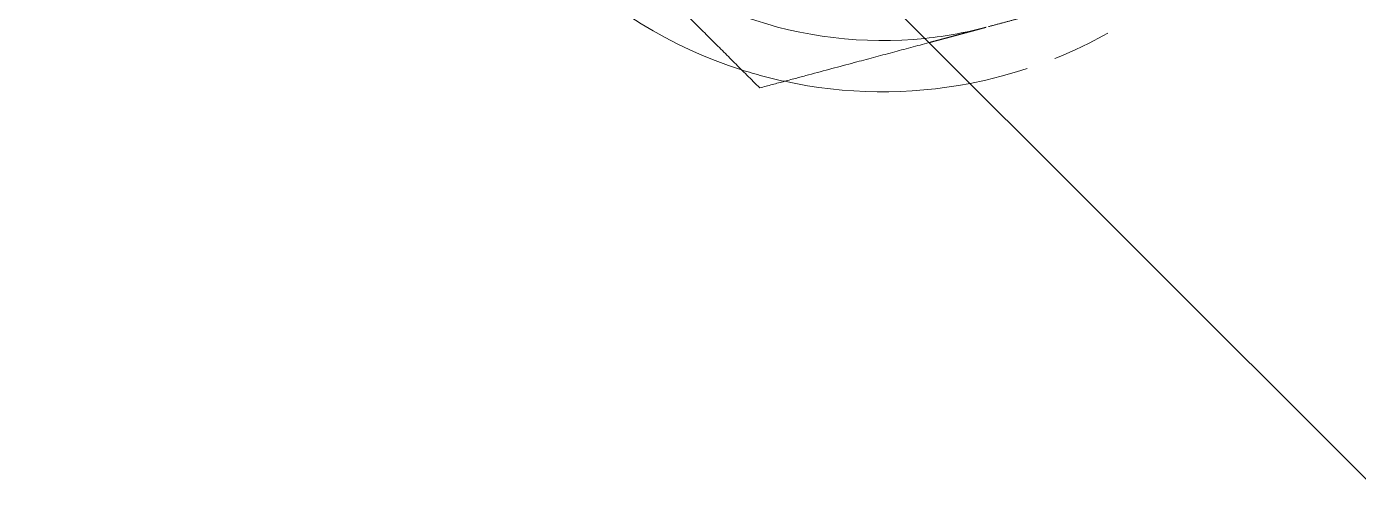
# Model space of a CAD drawing. Header units: millimetres. Extents: x -46397 to 283259, y -8690 to 23983.
# Drawn here: x 127544.1 to 127657.1, y -1254.8 to -1215.8 of the extents above; entities that cross this region are included whole.
import ezdxf

# ---------------------------------------------------------------- set-up
doc = ezdxf.new("R2010")
doc.units = ezdxf.units.MM
doc.linetypes.add('HIDDENX2', pattern=[0.75, 0.5, -0.25])

msp = doc.modelspace()

# ---------------------------------------------------------------- linework, layer by layer
at = {"color": 2, "linetype": 'Continuous', "lineweight": 0, "ltscale": 10}
msp.add_line((127544.07, -1140.58, -3), (127658.27, -1254.79, -3), dxfattribs=at)
at = {"color": 1, "linetype": 'HIDDENX2', "lineweight": 0, "ltscale": 10}
for radius, start, end in [(39.2, 280.9442, 45), (34.85, 275.9557, 285), (39.2, 252.2521, 257.7479)]:
    msp.add_arc((127616.69, -1182.16, -3), radius, start, end, dxfattribs=at)
at = {"color": 2, "linetype": 'Continuous', "lineweight": 0, "ltscale": 10}
for radius, start, end in [(39.2, 197.7479, 252.2521), (34.85, 225, 275.9557), (39.2, 257.7479, 280.9442)]:
    msp.add_arc((127616.69, -1182.16, -3), radius, start, end, dxfattribs=at)
for points, weights in [([(127592.05, -1206.8, -3), (127598.65, -1213.41, -3), (127606.28, -1221.03, -3)], [1.45403500584, 1.45403500584, 1.34963998936]), ([(127606.28, -1221.03, -3), (127613.95, -1218.98, -3), (127620.66, -1217.18, -3)], [1.34963998936, 1.42497312506, 1.44594464921])]:
    msp.add_rational_spline(points, weights, degree=2, dxfattribs=at)
at = {"color": 1, "linetype": 'HIDDENX2', "lineweight": 0, "ltscale": 10}
for points, weights in [([(127625.71, -1215.82, -3), (127634.73, -1213.41, -3), (127645.15, -1210.62, -3)], [1.45403500584, 1.45403500584, 1.34963998936]), ([(127620.66, -1217.18, -3), (127623.2, -1216.5, -3), (127625.71, -1215.82, -3)], [1.44594464921, 1.45403500584, 1.45403500584])]:
    msp.add_rational_spline(points, weights, degree=2, dxfattribs=at)

doc.saveas('drawing.dxf')
